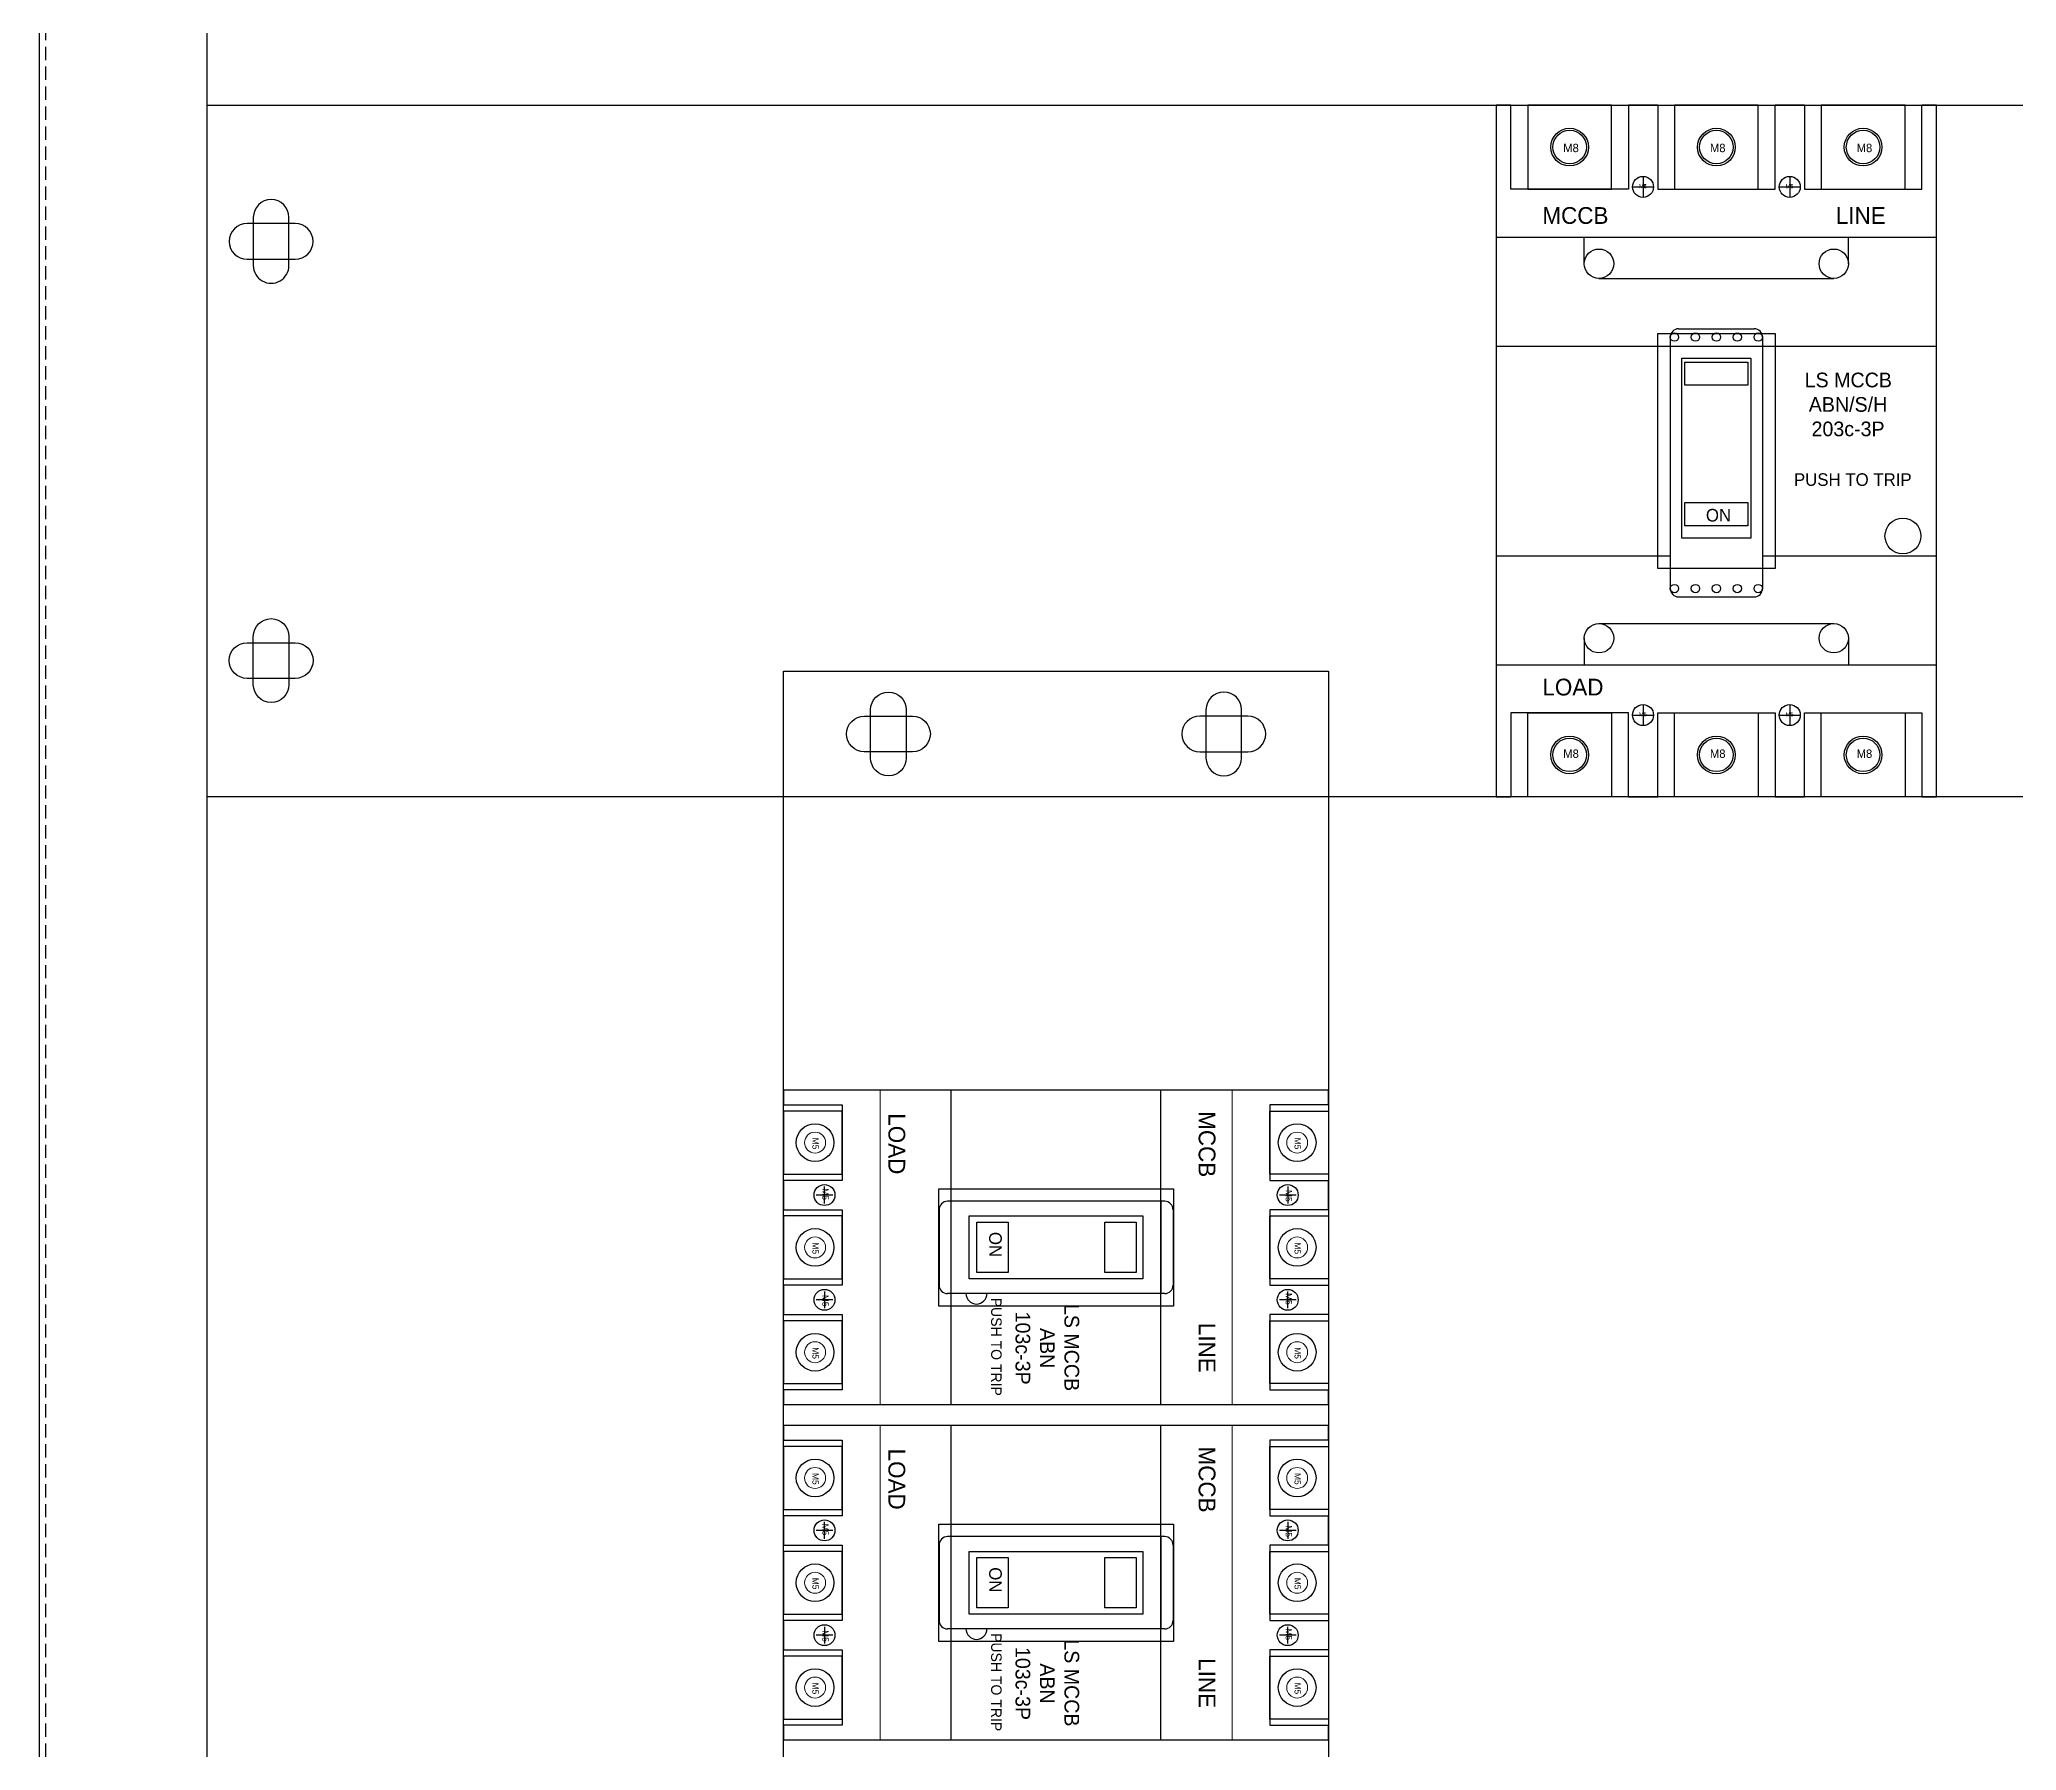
# Model space of a CAD drawing. Header units: millimetres. Extents: x 0 to 3953, y 0 to 2795.
# Drawn here: x 2084.5 to 2556, y 1785.5 to 2193.7 of the extents above; entities that cross this region are included whole.
import ezdxf

# ---------------------------------------------------------------- set-up
doc = ezdxf.new("R2010")
doc.units = ezdxf.units.MM
doc.linetypes.add('HIDDEN2', pattern=[4.7625, 3.175, -1.5875])
doc.layers.add('CNC', color=7, linetype='Continuous')
doc.layers.add('E_Electrical Equipment', color=35, linetype='Continuous', lineweight=5)

# ---------------------------------------------------------------- blocks, each defined once
blk = doc.blocks.new('1 LS 250AF 3P')
for p, q in [((0, 0), (3.5, 0)), ((31.5, 0), (38.5, 0)), ((31.5, 0), (38.5, 0)), ((66.5, 0), (73.5, 0)), ((66.5, 0), (73.5, 0)), ((101.5, 0), (105, 0)), ((0, -31.5), (105, -31.5)), ((21, -37.82), (21, -31.5)), ((84, -37.82), (84, -31.5)), ((24.5, -41.32), (80.5, -41.32)), ((41.5, -55.32), (41.5, -115.32)), ((43.5, -53.32), (61.5, -53.32)), ((63.5, -55.32), (63.5, -115.32)), ((0, -57.5), (41.5, -57.5)), ((41.5, -57.5), (105, -57.5)), ((0, -107.5), (41.5, -107.5)), ((63.5, -107.5), (105, -107.5)), ((43.5, -117.32), (61.5, -117.32)), ((21, -127.18), (21, -133.5)), ((24.5, -123.68), (80.5, -123.68)), ((84, -127.18), (84, -133.5)), ((0, -133.5), (105, -133.5)), ((0, -165), (3.5, -165)), ((31.5, -165), (38.5, -165)), ((31.5, -165), (38.5, -165)), ((66.5, -165), (73.5, -165)), ((66.5, -165), (73.5, -165)), ((101.5, -165), (105, -165))]:
    blk.add_line(p, q)
at = {"color": 4}
for p, q in [((35, -17), (35, -22)), ((70, -17), (70, -22)), ((32.5, -19.5), (37.5, -19.5)), ((67.5, -19.5), (72.5, -19.5)), ((32.5, -145.5), (37.5, -145.5)), ((35, -143), (35, -148)), ((67.5, -145.5), (72.5, -145.5)), ((70, -143), (70, -148))]:
    blk.add_line(p, q, dxfattribs=at)
at = {"lineweight": 30}
for points in [[(3.5, 0), (0, 0), (0, -165), (3.5, -165)], [(31.5, 0), (31.5, -20), (3.5, -20), (3.5, 0)], [(38.5, 0), (31.5, 0)], [(38.5, 0), (38.5, -20), (66.5, -20), (66.5, 0)], [(73.5, 0), (66.5, 0)], [(73.5, 0), (73.5, -20), (101.5, -20), (101.5, 0)], [(101.5, -165), (105, -165), (105, 0), (101.5, 0)], [(31.5, -165), (31.5, -145), (3.5, -145), (3.5, -165)], [(38.5, -165), (38.5, -145), (66.5, -145), (66.5, -165)], [(73.5, -165), (73.5, -145), (101.5, -145), (101.5, -165)], [(73.5, -165), (73.5, -145), (101.5, -145), (101.5, -165)], [(31.5, -165), (38.5, -165)], [(66.5, -165), (73.5, -165)]]:
    blk.add_lwpolyline(points, dxfattribs=at)
for points in [[(44.25, -60.32), (60.75, -60.32), (60.75, -103.32), (44.25, -103.32)], [(45, -61.32), (60, -61.32), (60, -66.82), (45, -66.82)], [(45, -94.82), (60, -94.82), (60, -100.32), (45, -100.32)]]:
    blk.add_lwpolyline(points, close=True)
for centre, radius in [((17.5, -10), 4), ((52.5, -10), 4), ((87.5, -10), 4), ((24.5, -37.82), 3.5), ((80.5, -37.82), 3.5), ((42.5, -55.32), 1), ((47.5, -55.32), 1), ((52.5, -55.32), 1), ((57.5, -55.32), 1), ((62.5, -55.32), 1), ((97, -102.78), 4.28), ((42.5, -115.32), 1), ((47.5, -115.32), 1), ((52.5, -115.32), 1), ((57.5, -115.32), 1), ((62.5, -115.32), 1), ((24.5, -127.18), 3.5), ((80.5, -127.18), 3.5), ((17.5, -155), 4), ((52.5, -155), 4), ((87.5, -155), 4)]:
    blk.add_circle(centre, radius)
for centre, start, end in [((43.5, -55.32), 90, 180), ((61.5, -55.32), 0, 90), ((43.5, -115.32), 180, 270), ((61.5, -115.32), 270, 0)]:
    blk.add_arc(centre, 2, start, end)
at = {"attachment_point": 1}
for s, width, insert, char_height in [('M8', 4.4376, (15.97, -9.21), 2), ('M8', 4.4376, (50.97, -9.21), 2), ('M8', 4.4376, (85.97, -9.21), 2), ('MCCB', 14.0775, (11, -24.32), 4), ('LINE', 14.0775, (81, -24.32), 4), ('PUSH TO TRIP', 32.2145, (71, -87.82), 3), ('ON', 7.2418, (50, -96.32), 3), ('LOAD', 14.0775, (11, -136.82), 4), ('M8', 4.4376, (15.97, -153.71), 2), ('M8', 4.4376, (50.97, -153.71), 2), ('M8', 4.4376, (85.97, -153.71), 2)]:
    blk.add_mtext_dynamic_manual_height_columns(s, width=width, gutter_width=1, heights=[0], dxfattribs=dict(at, insert=insert, char_height=char_height))
at = {"color": 4, "char_height": 1, "attachment_point": 1}
for s, insert in [('M4', (34, -18.82)), ('M5', (34, -18.82)), ('M5', (69, -18.82)), ('M5', (34, -144.82)), ('M5', (69, -144.82))]:
    blk.add_mtext_dynamic_manual_height_columns(s, width=4.4376, gutter_width=1, heights=[0], dxfattribs=dict(at, insert=insert))
blk = doc.blocks.new('LS 250AF 3P')
at = {"color": 1}
for points in [[(7.5, -20), (27.5, -20), (27.5, 0), (7.5, 0)], [(7.5, -145), (27.5, -145), (27.5, -165), (7.5, -165)]]:
    blk.add_lwpolyline(points, close=True, dxfattribs=at)
at = {"color": 2}
for points in [[(42.5, -20), (62.5, -20), (62.5, 0), (42.5, 0)], [(42.5, -145), (62.5, -145), (62.5, -165), (42.5, -165)]]:
    blk.add_lwpolyline(points, close=True, dxfattribs=at)
at = {"color": 5}
for points in [[(77.5, -20), (97.5, -20), (97.5, 0), (77.5, 0)], [(77.5, -145), (97.5, -145), (97.5, -165), (77.5, -165)]]:
    blk.add_lwpolyline(points, close=True, dxfattribs=at)
at = {"color": 1}
for centre in [(17.5, -10), (17.5, -155)]:
    blk.add_circle(centre, 4.5, dxfattribs=at)
at = {"color": 2}
for centre in [(52.5, -10), (52.5, -155)]:
    blk.add_circle(centre, 4.5, dxfattribs=at)
at = {"color": 5}
for centre in [(87.5, -10), (87.5, -155)]:
    blk.add_circle(centre, 4.5, dxfattribs=at)
at = {"color": 4}
for centre in [(35, -19.5), (70, -19.5), (35, -145.5), (70, -145.5)]:
    blk.add_circle(centre, 2.5, dxfattribs=at)
blk.add_blockref('1 LS 250AF 3P', (0, 0))
at = {"insert": (65.28, -63.81), "char_height": 3.5, "attachment_point": 1}
blk.add_mtext_dynamic_manual_height_columns('\\pi8.28487;{\\C1;LS MCCB\\P\\pi9.25894;ABN/S/H\\P\\pi9.91549;203c-3P}', width=37.6867, gutter_width=1, heights=[0], dxfattribs=at)
blk = doc.blocks.new('CB LS 30AF 3P')
at = {"lineweight": 30}
blk.add_line((46.5, 0), (53.5, 0), dxfattribs=at)
at = {"color": 4}
for p, q in [((25, -7.75), (25, -11.75)), ((50, -7.75), (50, -11.75)), ((23, -9.75), (27, -9.75)), ((52, -9.75), (48, -9.75)), ((27, -120.25), (23, -120.25)), ((25, -118.25), (25, -122.25)), ((48, -120.25), (52, -120.25)), ((50, -118.25), (50, -122.25))]:
    blk.add_line(p, q, dxfattribs=at)
for p, q in [((28.5, -37.09), (46.5, -37.09)), ((75, -40), (0, -40)), ((26.5, -39.09), (26.5, -90.91)), ((26.5, -40), (48.5, -40)), ((48.5, -39.09), (48.5, -90.91)), ((30, -44.29), (45, -44.29)), ((30, -85.71), (30, -44.29)), ((31.5, -45.91), (43.5, -45.91)), ((31.5, -53.41), (31.5, -45.91)), ((43.5, -45.91), (43.5, -53.41)), ((45, -44.29), (45, -85.71)), ((43.5, -53.41), (31.5, -53.41)), ((31.5, -76.41), (43.5, -76.41)), ((31.5, -83.91), (31.5, -76.41)), ((43.5, -76.41), (43.5, -83.91)), ((43.5, -83.91), (31.5, -83.91)), ((45, -85.71), (30, -85.71)), ((75, -90), (0, -90)), ((28.5, -92.91), (46.5, -92.91))]:
    blk.add_line(p, q)
at = {"lineweight": 30}
for points in [[(3.5, 0), (0, 0), (0, -130), (3.5, -130)], [(3.5, 0), (3.5, -14), (21.5, -14), (21.5, 0)], [(28.5, 0), (21.5, 0)], [(28.5, 0), (28.5, -14), (46.5, -14), (46.5, 0)], [(53.5, 0), (53.5, -14), (71.5, -14), (71.5, 0)], [(71.5, -130), (75, -130), (75, 0), (71.5, 0)], [(3.5, -130), (3.5, -116), (21.5, -116), (21.5, -130)], [(28.5, -130), (28.5, -116), (46.5, -116), (46.5, -130)], [(53.5, -130), (53.5, -116), (71.5, -116), (71.5, -130)], [(21.5, -130), (28.5, -130)], [(46.5, -130), (53.5, -130)]]:
    blk.add_lwpolyline(points, dxfattribs=at)
for centre, radius, start, end in [((28.5, -39.09), 2, 90, 180), ((46.5, -39.09), 2, 0, 90), ((48.5, -84), 2.5, 270, 90), ((28.5, -90.91), 2, 180, 270), ((46.5, -90.91), 2, 270, 0)]:
    blk.add_arc(centre, radius, start, end)
at = {"layer": 'E_Electrical Equipment', "color": 0}
for p, q in [((21.5, 0), (28.5, 0)), ((75, -23), (0, -23)), ((75, -107), (0, -107)), ((21.5, -130), (28.5, -130)), ((46.5, -130), (53.5, -130))]:
    blk.add_line(p, q, dxfattribs=at)
for centre in [(12.5, -7.5), (37.5, -7.5), (62.5, -7.5), (12.5, -122.5), (37.5, -122.5), (62.5, -122.5)]:
    blk.add_circle(centre, 2.5, dxfattribs=at)
blk.add_text('ON', height=3).set_placement((33.8, -80.97))
at = {"color": 3, "char_height": 1.5, "attachment_point": 1}
for insert in [(11.31, -6.63), (36.31, -6.63), (61.31, -6.63), (11.31, -121.63), (36.31, -121.63), (61.31, -121.63)]:
    blk.add_mtext_dynamic_manual_height_columns('{\\C7;M5}', width=4.3385, gutter_width=1, heights=[0], dxfattribs=dict(at, insert=insert))
at = {"color": 1, "char_height": 1.5}
for insert, attachment_point in [((23.81, -8.76), 1), ((51.19, -8.76), 3), ((26.19, -119.26), 3), ((48.81, -119.26), 1)]:
    blk.add_mtext_dynamic_manual_height_columns('M5', width=4.3385, gutter_width=1, heights=[0], dxfattribs=dict(at, insert=insert, attachment_point=attachment_point))
at = {"attachment_point": 1}
for s, width, insert, char_height in [('MCCB', 14.0775, (5, -27), 4), ('LINE', 14.0775, (55.5, -27), 4), ('PUSH TO TRIP', 37.6575, (49.5, -78), 2.5), ('LOAD', 14.0775, (5.5, -101), 4)]:
    blk.add_mtext_dynamic_manual_height_columns(s, width=width, gutter_width=1, heights=[0], dxfattribs=dict(at, insert=insert, char_height=char_height))
blk = doc.blocks.new('LS 100AF 3P')
at = {"color": 1}
for points in [[(5, 0), (20, 0), (20, -14), (5, -14)], [(5, -130), (20, -130), (20, -116), (5, -116)]]:
    blk.add_lwpolyline(points, close=True, dxfattribs=at)
at = {"color": 2}
for points in [[(30, 0), (45, 0), (45, -14), (30, -14)], [(30, -130), (45, -130), (45, -116), (30, -116)]]:
    blk.add_lwpolyline(points, close=True, dxfattribs=at)
at = {"color": 5}
for points in [[(55, 0), (70, 0), (70, -14), (55, -14)], [(55, -130), (70, -130), (70, -116), (55, -116)]]:
    blk.add_lwpolyline(points, close=True, dxfattribs=at)
at = {"color": 1}
for centre in [(12.5, -7.5), (12.5, -122.5)]:
    blk.add_circle(centre, 4.5, dxfattribs=at)
at = {"color": 2}
for centre in [(37.5, -7.5), (37.5, -122.5)]:
    blk.add_circle(centre, 4.5, dxfattribs=at)
at = {"color": 5}
for centre in [(62.5, -7.5), (62.5, -122.5)]:
    blk.add_circle(centre, 4.5, dxfattribs=at)
at = {"color": 4}
for centre in [(25, -9.75), (50, -9.75), (25, -120.25), (50, -120.25)]:
    blk.add_circle(centre, 2.5, dxfattribs=at)
blk.add_blockref('CB LS 30AF 3P', (0, 0))
at = {"insert": (42.7, -59.51), "char_height": 3.5, "attachment_point": 1}
blk.add_mtext_dynamic_manual_height_columns('\\pi8.28487;{\\C1;LS MCCB\\P\\pi14.01713;ABN\\P\\pi10.11007;103c-3P}', width=37.6867, gutter_width=1, heights=[0], dxfattribs=at)
blk = doc.blocks.new('ovan8.5x20')
at = {"layer": 'CNC', "color": 2, "lineweight": -3}
for p, q in [((5.75, 4.25), (-5.75, 4.25)), ((-5.75, -4.25), (5.75, -4.25))]:
    blk.add_line(p, q, dxfattribs=at)
for centre, start, end in [((-5.75, 0), 90, 270), ((5.75, 0), 270, 90)]:
    blk.add_arc(centre, 4.25, start, end, dxfattribs=at)

msp = doc.modelspace()

# ---------------------------------------------------------------- linework, layer by layer
msp.add_lwpolyline([(2084.45, 2520.54), (2884.45, 2520.54), (2884.45, 1320.54), (2084.45, 1320.54)], close=True)
at = {"linetype": 'HIDDEN2'}
msp.add_lwpolyline([(2085.95, 2519.04), (2882.95, 2519.04), (2882.95, 1322.04), (2085.95, 1322.04)], close=True, dxfattribs=at)
at = {"color": 4}
msp.add_lwpolyline([(2124.45, 2480.54), (2844.45, 2480.54), (2844.45, 1360.54), (2124.45, 1360.54)], close=True, dxfattribs=at)
at = {"color": 8}
msp.add_lwpolyline([(2124.45, 2178.04), (2844.45, 2178.04), (2844.45, 2013.04), (2124.45, 2013.04)], close=True, dxfattribs=at)
at = {"color": 2, "ltscale": 3}
for points in [[(2470.45, 2123.54), (2498.45, 2123.54), (2498.45, 2067.54), (2470.45, 2067.54)], [(2261.95, 2043.04), (2391.95, 2043.04), (2391.95, 1453.04), (2261.95, 1453.04)], [(2298.95, 1919.54), (2354.95, 1919.54), (2354.95, 1891.54), (2298.95, 1891.54)], [(2298.95, 1839.54), (2354.95, 1839.54), (2354.95, 1811.54), (2298.95, 1811.54)]]:
    msp.add_lwpolyline(points, close=True, dxfattribs=at)

# ---------------------------------------------------------------- block references
msp.add_blockref('LS 250AF 3P', (2431.95, 2178.04))
at = {"rotation": 270}
for p in [(2391.95, 1943.04), (2391.95, 1863.04)]:
    msp.add_blockref('LS 100AF 3P', p, dxfattribs=at)
at = {"layer": 'CNC', "lineweight": -3}
for p, rotation in [((2139.7, 2145.54), 270), ((2366.95, 2028.04), 90), ((2366.95, 2028.04), 180)]:
    msp.add_blockref('ovan8.5x20', p, dxfattribs=dict(at, rotation=rotation))
msp.add_blockref('ovan8.5x20', (2139.7, 2145.54), dxfattribs=at)
at = {"layer": 'CNC', "lineweight": -3, "xscale": -1}
for p, rotation in [((2139.7, 2045.54), 270), ((2139.7, 2045.54), 180), ((2286.95, 2028.04), 270), ((2286.95, 2028.04), 180)]:
    msp.add_blockref('ovan8.5x20', p, dxfattribs=dict(at, rotation=rotation))

doc.saveas('drawing.dxf')
